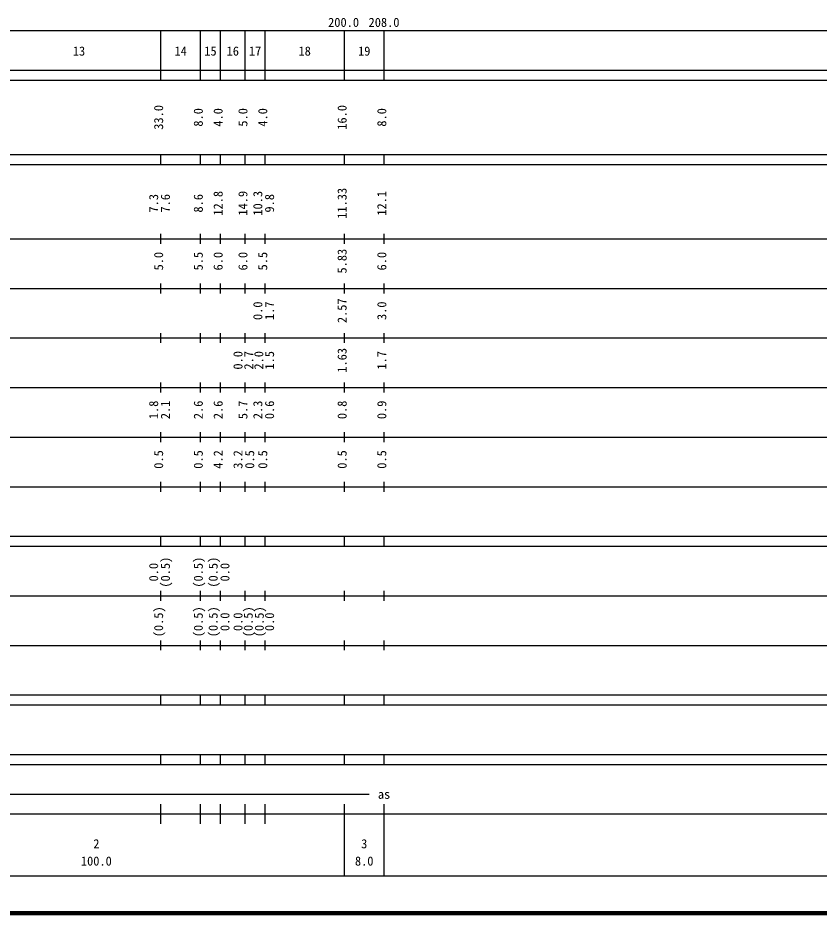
# Model space of a CAD drawing. Units: millimetres on the paper. Extents: x 40 to 680, y 20 to 380.
# Drawn here: x 202.2 to 363.7, y 20 to 200.6 of the extents above; entities that cross this region are included whole.
import ezdxf
from ezdxf.enums import TextEntityAlignment as Align

# ---------------------------------------------------------------- set-up
doc = ezdxf.new("R2010")
doc.units = ezdxf.units.MM
doc.layers.add('M-TTL', color=2, linetype='Continuous', lineweight=140)
doc.layers.add('M-TTL-BAND', color=7, linetype='Continuous', lineweight=25)
doc.styles.add('ＭＳ ゴシック', font='')
doc.styles.get('ＭＳ ゴシック').set_extended_font_data('MS Gothic')

msp = doc.modelspace()

# ---------------------------------------------------------------- linework, layer by layer
at = {"layer": 'M-TTL'}
msp.add_line((40, 20), (680, 20), dxfattribs=at)
at = {"layer": 'M-TTL-BAND'}
for p, q in [((68, 198), (579, 198)), ((231, 188), (231, 198)), ((239, 188), (239, 198)), ((243, 188), (243, 198)), ((248, 188), (248, 198)), ((252, 188), (252, 198)), ((268, 188), (268, 198)), ((276, 188), (276, 198)), ((40, 190), (579, 190)), ((40, 188), (579, 188)), ((40, 173), (579, 173)), ((231, 171), (231, 173)), ((239, 171), (239, 173)), ((243, 171), (243, 173)), ((248, 171), (248, 173)), ((252, 171), (252, 173)), ((268, 171), (268, 173)), ((276, 171), (276, 173)), ((40, 171), (579, 171)), ((40, 156), (579, 156)), ((231, 155), (231, 157)), ((239, 155), (239, 157)), ((243, 155), (243, 157)), ((248, 155), (248, 157)), ((252, 155), (252, 157)), ((268, 155), (268, 157)), ((276, 155), (276, 157)), ((231, 145), (231, 147)), ((239, 145), (239, 147)), ((243, 145), (243, 147)), ((248, 145), (248, 147)), ((252, 145), (252, 147)), ((268, 145), (268, 147)), ((276, 145), (276, 147)), ((46, 146), (579, 146)), ((52, 136), (579, 136)), ((231, 135), (231, 137)), ((239, 135), (239, 137)), ((243, 135), (243, 137)), ((248, 135), (248, 137)), ((252, 135), (252, 137)), ((268, 135), (268, 137)), ((276, 135), (276, 137)), ((231, 125), (231, 127)), ((239, 125), (239, 127)), ((243, 125), (243, 127)), ((248, 125), (248, 127)), ((252, 125), (252, 127)), ((268, 125), (268, 127)), ((276, 125), (276, 127)), ((46, 126), (579, 126)), ((52, 116), (579, 116)), ((231, 115), (231, 117)), ((239, 115), (239, 117)), ((243, 115), (243, 117)), ((248, 115), (248, 117)), ((252, 115), (252, 117)), ((268, 115), (268, 117)), ((276, 115), (276, 117)), ((231, 105), (231, 107)), ((239, 105), (239, 107)), ((243, 105), (243, 107)), ((248, 105), (248, 107)), ((252, 105), (252, 107)), ((268, 105), (268, 107)), ((276, 105), (276, 107)), ((46, 106), (579, 106)), ((40, 96), (579, 96)), ((231, 94), (231, 96)), ((239, 94), (239, 96)), ((243, 94), (243, 96)), ((248, 94), (248, 96)), ((252, 94), (252, 96)), ((268, 94), (268, 96)), ((276, 94), (276, 96)), ((40, 94), (579, 94)), ((231, 83), (231, 85)), ((239, 83), (239, 85)), ((243, 83), (243, 85)), ((248, 83), (248, 85)), ((252, 83), (252, 85)), ((268, 83), (268, 85)), ((276, 83), (276, 85)), ((49, 84), (579, 84)), ((231, 73), (231, 75)), ((239, 73), (239, 75)), ((243, 73), (243, 75)), ((248, 73), (248, 75)), ((252, 73), (252, 75)), ((268, 73), (268, 75)), ((276, 73), (276, 75)), ((40, 74), (579, 74)), ((40, 64), (579, 64)), ((231, 62), (231, 64)), ((239, 62), (239, 64)), ((243, 62), (243, 64)), ((248, 62), (248, 64)), ((252, 62), (252, 64)), ((268, 62), (268, 64)), ((276, 62), (276, 64)), ((40, 62), (579, 62)), ((40, 52), (579, 52)), ((231, 50), (231, 52)), ((239, 50), (239, 52)), ((243, 50), (243, 52)), ((248, 50), (248, 52)), ((252, 50), (252, 52)), ((268, 50), (268, 52)), ((276, 50), (276, 52)), ((40, 50), (579, 50)), ((71, 44), (273, 44)), ((231, 38), (231, 42)), ((239, 38), (239, 42)), ((243, 38), (243, 42)), ((248, 38), (248, 42)), ((252, 38), (252, 42)), ((268, 27.5), (268, 42)), ((276, 27.5), (276, 42)), ((40, 40), (579, 40)), ((68, 27.5), (579, 27.5))]:
    msp.add_line(p, q, dxfattribs=at)

# ---------------------------------------------------------------- texts
at = {"layer": 'M-TTL-BAND', "style": 'ＭＳ ゴシック'}
for s, p in [('200.0', (264.719, 198.195)), ('208.0', (272.875, 198.195)), ('13', (213.25, 192.405)), ('14', (233.75, 192.405)), ('15', (239.75, 192.405)), ('16', (244.25, 192.405)), ('17', (248.75, 192.405)), ('18', (258.75, 192.405)), ('19', (270.75, 192.405)), ('as', (274.75, 42.5)), ('2', (217.375, 32.523)), ('3', (271.375, 32.523)), ('100.0', (214.875, 29.033)), ('8.0', (270.125, 29.033))]:
    msp.add_text(s, height=1.833, dxfattribs=at).set_placement(p, align=Align.BOTTOM_LEFT)
for s, p in [('33.0', (232, 178)), ('16.0', (269, 178)), ('8.0', (240, 178.625)), ('4.0', (244, 178.625)), ('5.0', (249, 178.625)), ('4.0', (253, 178.625)), ('8.0', (277, 178.625)), ('11.33', (269, 160.049)), ('7.3', (231, 161.299)), ('7.6', (233.37, 161.299)), ('8.6', (240, 161.299)), ('12.8', (244, 160.674)), ('14.9', (249, 160.674)), ('10.3', (252, 160.674)), ('9.8', (254.37, 161.299)), ('12.1', (277, 160.674)), ('5.83', (269, 149)), ('5.0', (232, 149.625)), ('5.5', (240, 149.625)), ('6.0', (244, 149.625)), ('6.0', (249, 149.625)), ('5.5', (253, 149.625)), ('6.0', (277, 149.625)), ('0.0', (252, 139.625)), ('1.7', (254.37, 139.625)), ('2.57', (269, 139)), ('3.0', (277, 139.625)), ('1.63', (269, 129)), ('0.0', (248, 129.625)), ('2.7', (250.17, 129.625)), ('2.0', (252.2, 129.625)), ('1.5', (254.37, 129.625)), ('1.7', (277, 129.625)), ('1.8', (231, 119.625)), ('2.1', (233.37, 119.625)), ('2.6', (240, 119.625)), ('2.6', (244, 119.625)), ('5.7', (249, 119.625)), ('2.3', (252, 119.625)), ('0.6', (254.37, 119.625)), ('0.8', (269, 119.625)), ('0.9', (277, 119.625)), ('0.5', (232, 109.625)), ('0.5', (240, 109.625)), ('4.2', (244, 109.625)), ('3.2', (248, 109.625)), ('0.5', (250.37, 109.625)), ('0.5', (253, 109.625)), ('0.5', (269, 109.625)), ('0.5', (277, 109.625)), ('0.0', (231, 86.889)), ('(0.5)', (233.37, 85.639)), ('(0.5)', (240, 85.639)), ('(0.5)', (243, 85.639)), ('0.0', (245.37, 86.889)), ('(0.5)', (232, 75.639)), ('(0.5)', (240, 75.639)), ('(0.5)', (243, 75.639)), ('(0.5)', (250.07, 75.639)), ('(0.5)', (252.3, 75.639)), ('0.0', (245.37, 76.889)), ('0.0', (248, 76.889)), ('0.0', (254.37, 76.889))]:
    msp.add_text(s, height=1.833, rotation=90, dxfattribs=at).set_placement(p, align=Align.BOTTOM_LEFT)

doc.saveas('drawing.dxf')
